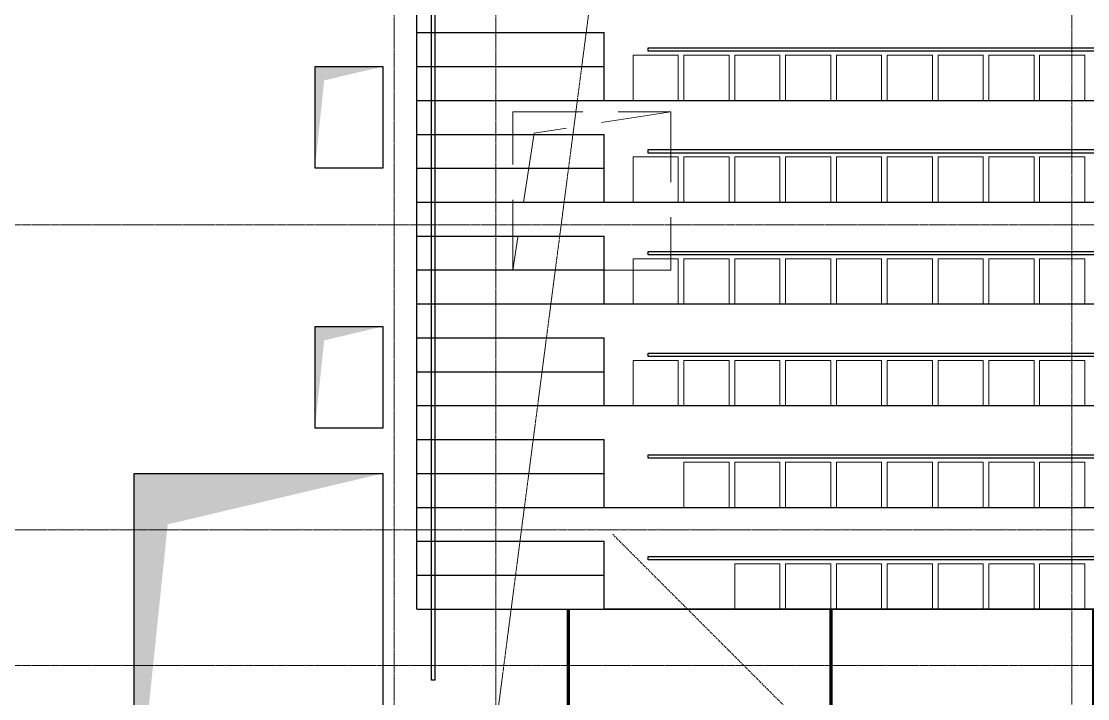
# Model space of a CAD drawing. Header units: millimetres. Extents: x -65509 to 912790, y 446 to 713294.
# Drawn here: x 141697 to 151137, y 369984 to 375977 of the extents above; entities that cross this region are included whole.
import ezdxf

# ---------------------------------------------------------------- set-up
doc = ezdxf.new("R2010")
doc.units = ezdxf.units.MM
for name, pattern in [('CENTER2', [28.575, 19.05, -3.175, 3.175, -3.175]), ('DASHED', [19.05, 12.7, -6.35]), ('HIDDEN', [9.525, 6.35, -3.175])]:
    doc.linetypes.add(name, pattern=pattern)
for name, color, linetype, lineweight in [('5.3) ММП плитка 6.1', 5, 'Continuous', 120), ('АР_Мебель', 250, 'Continuous', 5), ('АР_Стены ЖБ', 250, 'Continuous', 35), ('АР_Тонкая', 250, 'Continuous', 5), ('ОВ_Классы', 250, 'Continuous', 0), ('ОВ_Шахты_блок 4.1', 250, 'Continuous', 25), ('РД_Ограждения', 250, 'Continuous', 25), ('РД_Оси_100', 250, 'Continuous', 0)]:
    doc.layers.add(name, color=color, linetype=linetype, lineweight=lineweight)
doc.layers.add('ЛК_Открытая', color=250, linetype='Continuous')

# ---------------------------------------------------------------- blocks, each defined once
blk = doc.blocks.new('СОШ_2200_АР_ОСИ_М100_28.05.24')
at = {"layer": 'РД_Оси_100', "linetype": 'CENTER2'}
for p, q in [((27600, -6155), (27600, 139938.679)), ((-5954.958, 78900), (119910, 78900)), ((119910, 76200), (-5954.958, 76200)), ((-5954.958, 75000), (119910, 75000))]:
    blk.add_line(p, q, dxfattribs=at)
blk.add_lwpolyline([(28500, -6155), (28500, 139938.679)], dxfattribs=at)
at = {"layer": 'РД_Оси_100', "color": 1, "linetype": 'CENTER2'}
blk.add_lwpolyline([(33600, 139938.679), (33600, -6155)], dxfattribs=at)
blk = doc.blocks.new('otv')
at = {"linetype": 'Continuous'}
blk.add_lwpolyline([(0, -1), (0, 0), (1, 0), (1, -1)], close=True, dxfattribs=at)
blk.add_solid([(0, -1), (0, 0), (0.1346, -0.1366), (1, 0)], dxfattribs=at)
blk = doc.blocks.new('otv пунктир')
at = {"linetype": 'HIDDEN', "ltscale": 0.07}
blk.add_lwpolyline([(0, 0), (0, 1), (1, 1), (1, 0)], close=True, dxfattribs=at)
blk.add_lwpolyline([(0, 1), (0.1346, 0.1366), (1, 0)], dxfattribs=at)

msp = doc.modelspace()

# ---------------------------------------------------------------- hatches: boundary and pattern name
at = {"layer": '5.3) ММП плитка 6.1'}
h = msp.add_hatch(dxfattribs=at)
h.set_pattern_fill('ANGLE', color=256, scale=333)
h.set_pattern_definition([(0, (0, 0), (0, 2326.005), [1691.64, -634.365]), (90, (0, 0), (-2326.005, 1e-13), [1691.64, -634.365])])
h.paths.add_polyline_path([(151077.159, 382476.733), (147617.159, 382476.733), (147617.159, 381756.733), (145097.159, 381756.733), (145097.159, 379476.733), (162897.159, 379476.733), (162897.159, 382476.733), (156928.423, 382476.733), (156928.423, 380556.733), (151077.159, 380556.733)])
h.paths.add_polyline_path([(162897.159, 370776.733), (145096.069, 370776.733), (145096.069, 363851.733), (161483.159, 363851.733), (161483.159, 365665.733), (162897.159, 365665.733)])

# ---------------------------------------------------------------- linework, layer by layer
at = {"layer": 'АР_Мебель'}
msp.add_line((146537.159, 370776.733), (161137.159, 370776.733), dxfattribs=at)
for points in [[(147112.159, 375676.733), (147512.159, 375676.733), (147512.159, 375276.733), (147112.159, 375276.733)], [(147562.159, 375676.733), (147962.159, 375676.733), (147962.159, 375276.733), (147562.159, 375276.733)], [(148012.159, 375676.733), (148412.159, 375676.733), (148412.159, 375276.733), (148012.159, 375276.733)], [(148462.159, 375676.733), (148862.159, 375676.733), (148862.159, 375276.733), (148462.159, 375276.733)], [(148912.159, 375676.733), (149312.159, 375676.733), (149312.159, 375276.733), (148912.159, 375276.733)], [(149362.159, 375676.733), (149762.159, 375676.733), (149762.159, 375276.733), (149362.159, 375276.733)], [(149812.159, 375676.733), (150212.159, 375676.733), (150212.159, 375276.733), (149812.159, 375276.733)], [(150262.159, 375676.733), (150662.159, 375676.733), (150662.159, 375276.733), (150262.159, 375276.733)], [(150712.159, 375676.733), (151112.159, 375676.733), (151112.159, 375276.733), (150712.159, 375276.733)], [(147112.159, 374776.733), (147512.159, 374776.733), (147512.159, 374376.733), (147112.159, 374376.733)], [(147562.159, 374776.733), (147962.159, 374776.733), (147962.159, 374376.733), (147562.159, 374376.733)], [(148012.159, 374776.733), (148412.159, 374776.733), (148412.159, 374376.733), (148012.159, 374376.733)], [(148462.159, 374776.733), (148862.159, 374776.733), (148862.159, 374376.733), (148462.159, 374376.733)], [(148912.159, 374776.733), (149312.159, 374776.733), (149312.159, 374376.733), (148912.159, 374376.733)], [(149362.159, 374776.733), (149762.159, 374776.733), (149762.159, 374376.733), (149362.159, 374376.733)], [(149812.159, 374776.733), (150212.159, 374776.733), (150212.159, 374376.733), (149812.159, 374376.733)], [(150262.159, 374776.733), (150662.159, 374776.733), (150662.159, 374376.733), (150262.159, 374376.733)], [(150712.159, 374776.733), (151112.159, 374776.733), (151112.159, 374376.733), (150712.159, 374376.733)], [(147112.159, 373876.733), (147512.159, 373876.733), (147512.159, 373476.733), (147112.159, 373476.733)], [(147562.159, 373876.733), (147962.159, 373876.733), (147962.159, 373476.733), (147562.159, 373476.733)], [(148012.159, 373876.733), (148412.159, 373876.733), (148412.159, 373476.733), (148012.159, 373476.733)], [(148462.159, 373876.733), (148862.159, 373876.733), (148862.159, 373476.733), (148462.159, 373476.733)], [(148912.159, 373876.733), (149312.159, 373876.733), (149312.159, 373476.733), (148912.159, 373476.733)], [(149362.159, 373876.733), (149762.159, 373876.733), (149762.159, 373476.733), (149362.159, 373476.733)], [(149812.159, 373876.733), (150212.159, 373876.733), (150212.159, 373476.733), (149812.159, 373476.733)], [(150262.159, 373876.733), (150662.159, 373876.733), (150662.159, 373476.733), (150262.159, 373476.733)], [(150712.159, 373876.733), (151112.159, 373876.733), (151112.159, 373476.733), (150712.159, 373476.733)], [(147112.159, 372976.733), (147512.159, 372976.733), (147512.159, 372576.733), (147112.159, 372576.733)], [(147562.159, 372976.733), (147962.159, 372976.733), (147962.159, 372576.733), (147562.159, 372576.733)], [(148012.159, 372976.733), (148412.159, 372976.733), (148412.159, 372576.733), (148012.159, 372576.733)], [(148462.159, 372976.733), (148862.159, 372976.733), (148862.159, 372576.733), (148462.159, 372576.733)], [(148912.159, 372976.733), (149312.159, 372976.733), (149312.159, 372576.733), (148912.159, 372576.733)], [(149362.159, 372976.733), (149762.159, 372976.733), (149762.159, 372576.733), (149362.159, 372576.733)], [(149812.159, 372976.733), (150212.159, 372976.733), (150212.159, 372576.733), (149812.159, 372576.733)], [(150262.159, 372976.733), (150662.159, 372976.733), (150662.159, 372576.733), (150262.159, 372576.733)], [(150712.159, 372976.733), (151112.159, 372976.733), (151112.159, 372576.733), (150712.159, 372576.733)], [(147562.159, 372076.733), (147962.159, 372076.733), (147962.159, 371676.733), (147562.159, 371676.733)], [(148012.159, 372076.733), (148412.159, 372076.733), (148412.159, 371676.733), (148012.159, 371676.733)], [(148462.159, 372076.733), (148862.159, 372076.733), (148862.159, 371676.733), (148462.159, 371676.733)], [(148912.159, 372076.733), (149312.159, 372076.733), (149312.159, 371676.733), (148912.159, 371676.733)], [(149362.159, 372076.733), (149762.159, 372076.733), (149762.159, 371676.733), (149362.159, 371676.733)], [(149812.159, 372076.733), (150212.159, 372076.733), (150212.159, 371676.733), (149812.159, 371676.733)], [(150262.159, 372076.733), (150662.159, 372076.733), (150662.159, 371676.733), (150262.159, 371676.733)], [(150712.159, 372076.733), (151112.159, 372076.733), (151112.159, 371676.733), (150712.159, 371676.733)], [(148012.159, 371176.733), (148412.159, 371176.733), (148412.159, 370776.733), (148012.159, 370776.733)], [(148462.159, 371176.733), (148862.159, 371176.733), (148862.159, 370776.733), (148462.159, 370776.733)], [(148912.159, 371176.733), (149312.159, 371176.733), (149312.159, 370776.733), (148912.159, 370776.733)], [(149362.159, 371176.733), (149762.159, 371176.733), (149762.159, 370776.733), (149362.159, 370776.733)], [(149812.159, 371176.733), (150212.159, 371176.733), (150212.159, 370776.733), (149812.159, 370776.733)], [(150262.159, 371176.733), (150662.159, 371176.733), (150662.159, 370776.733), (150262.159, 370776.733)], [(150712.159, 371176.733), (151112.159, 371176.733), (151112.159, 370776.733), (150712.159, 370776.733)]]:
    msp.add_lwpolyline(points, close=True, dxfattribs=at)
at = {"layer": 'АР_Стены ЖБ', "linetype": 'HIDDEN', "lineweight": 0}
msp.add_lwpolyline([(162887.159, 378226.733), (146798.835, 376654.897), (145197.159, 364351.733)], dxfattribs=at)
at = {"layer": 'АР_Тонкая', "linetype": 'DASHED', "lineweight": 0}
msp.add_line((146932.172, 371438.342), (153997.172, 364373.342), dxfattribs=at)
at = {"layer": 'ЛК_Открытая'}
for p, q in [((145197.159, 370776.733), (145197.159, 379476.733)), ((145197.159, 375876.733), (146857.159, 375876.733)), ((146857.159, 375276.733), (146857.159, 375876.733)), ((145197.159, 375576.733), (146857.159, 375576.733)), ((145197.159, 375276.733), (146857.159, 375276.733)), ((146857.159, 375276.733), (161137.159, 375276.733)), ((145197.159, 374976.733), (146857.159, 374976.733)), ((146857.159, 374376.733), (146857.159, 374976.733)), ((145197.159, 374676.733), (146857.159, 374676.733)), ((145197.159, 374376.733), (146857.159, 374376.733)), ((146857.159, 374376.733), (161137.159, 374376.733)), ((145197.159, 374076.733), (146857.159, 374076.733)), ((146857.159, 373476.733), (146857.159, 374076.733)), ((145197.159, 373776.733), (146857.159, 373776.733)), ((145197.159, 373476.733), (146857.159, 373476.733)), ((146857.159, 373476.733), (161137.159, 373476.733)), ((145197.159, 373176.733), (146857.159, 373176.733)), ((146857.159, 372576.733), (146857.159, 373176.733)), ((145197.159, 372876.733), (146857.159, 372876.733)), ((145197.159, 372576.733), (146857.159, 372576.733)), ((146857.159, 372576.733), (161137.159, 372576.733)), ((145197.159, 372276.733), (146857.159, 372276.733)), ((146857.159, 371676.733), (146857.159, 372276.733)), ((145197.159, 371976.733), (146857.159, 371976.733)), ((145197.159, 371676.733), (146857.159, 371676.733)), ((146857.159, 371676.733), (161137.159, 371676.733)), ((145197.159, 371376.733), (146857.159, 371376.733)), ((146857.159, 370776.733), (146857.159, 371376.733)), ((145197.159, 371076.733), (146857.159, 371076.733)), ((145197.159, 370776.733), (146857.159, 370776.733)), ((146857.159, 370776.733), (161137.159, 370776.733))]:
    msp.add_line(p, q, dxfattribs=at)
msp.add_lwpolyline([(146027.159, 379462.292, 0, 150, 0), (146027.159, 378996.043, 0, 0, 0), (146027.159, 370776.733, 0, 0, 0)], format="xyseb", dxfattribs=at)
for points in [[(146857.159, 375276.733), (146857.159, 375876.733)], [(146857.159, 374376.733), (146857.159, 374976.733)], [(146857.159, 373476.733), (146857.159, 374076.733)], [(146857.159, 372576.733), (146857.159, 373176.733)], [(146857.159, 371676.733), (146857.159, 372276.733)], [(161137.159, 371376.733), (161137.159, 370776.733), (146857.159, 370776.733), (146857.159, 371376.733)]]:
    msp.add_lwpolyline(points, dxfattribs=at)
at = {"layer": 'РД_Ограждения', "lineweight": 25}
msp.add_lwpolyline([(145357.159, 379806.733), (145357.159, 379806.733), (145357.159, 379806.733), (145357.159, 370146.733), (145327.159, 370146.733), (145327.159, 379806.733), (145357.159, 379806.733), (145357.159, 379806.733)], dxfattribs=at)
at = {"layer": 'РД_Ограждения'}
for points in [[(147247.159, 375741.733), (160747.159, 375741.733), (160747.159, 375711.733), (147247.159, 375711.733)], [(147247.159, 374841.733), (160747.159, 374841.733), (160747.159, 374811.733), (147247.159, 374811.733)], [(147247.159, 373941.733), (160747.159, 373941.733), (160747.159, 373911.733), (147247.159, 373911.733)], [(147247.159, 373041.733), (160747.159, 373041.733), (160747.159, 373011.733), (147247.159, 373011.733)], [(147247.159, 372141.733), (160747.159, 372141.733), (160747.159, 372111.733), (147247.159, 372111.733)], [(147247.159, 371241.733), (160747.159, 371241.733), (160747.159, 371211.733), (147247.159, 371211.733)]]:
    msp.add_lwpolyline(points, close=True, dxfattribs=at)

# ---------------------------------------------------------------- block references
at = {"layer": 'ОВ_Классы', "xscale": 1400, "yscale": 1400, "rotation": 270}
msp.add_blockref('otv пунктир', (146047.159, 375176.408), dxfattribs=at)
at = {"layer": 'ОВ_Шахты_блок 4.1', "color": 1}
for p, xscale, yscale in [((144297.159, 375576.733), 600, 900), ((144297.159, 373276.733), 600, 900), ((142697.159, 371976.733), 2200, 3300)]:
    msp.add_blockref('otv', p, dxfattribs=dict(at, xscale=xscale, yscale=yscale))
at = {"layer": 'РД_Оси_100'}
msp.add_blockref('СОШ_2200_АР_ОСИ_М100_28.05.24', (117397.159, 295276.733), dxfattribs=at)

doc.saveas('drawing.dxf')
